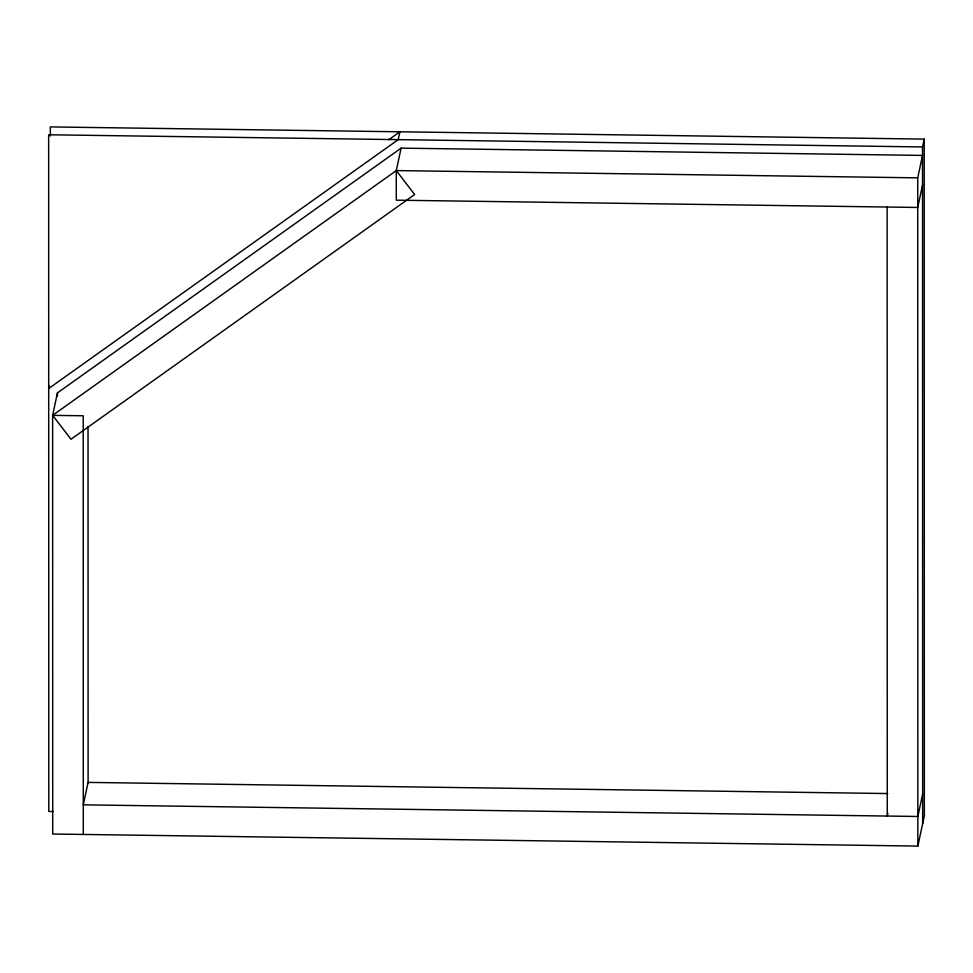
<?xml version="1.0" encoding="UTF-8"?>
<svg xmlns="http://www.w3.org/2000/svg" width="973" height="973" viewBox="0 0 973 973"><rect width="100%" height="100%" fill="white"/><g stroke="black" fill="none" stroke-linecap="round" stroke-linejoin="round"><path stroke-width="1.46" d="M49.258 385.916L48.699 388.531L398.2 139.65L399.879 131.793L388.774 139.711M401.119 148.139L396.279 170.579L414.656 194.515L70.993 439.261L52.639 415.313L57.443 392.885L401.119 148.139L922.526 155.412L917.721 177.852L917.855 846.084L52.724 834.019L52.627 415.349L396.303 170.579L917.721 177.852M922.672 823.645L922.526 146.947L924.216 139.103L50.328 126.916L50.341 136.025M922.538 185.016L917.721 207.456L396.291 200.183L396.279 170.579M887.863 813.246L887.267 816.055L887.145 207.03M922.659 794.041L917.855 816.481L83.301 804.841L88.105 782.401L887.692 793.554M917.855 846.084L924.35 815.788L924.216 139.103M922.526 146.947L48.65 134.773L48.784 811.458L53.345 811.531M52.627 415.349L83.216 415.775L83.301 834.445M88.032 426.709L88.105 783.192M57.443 392.91L57.443 395.938"/></g></svg>
